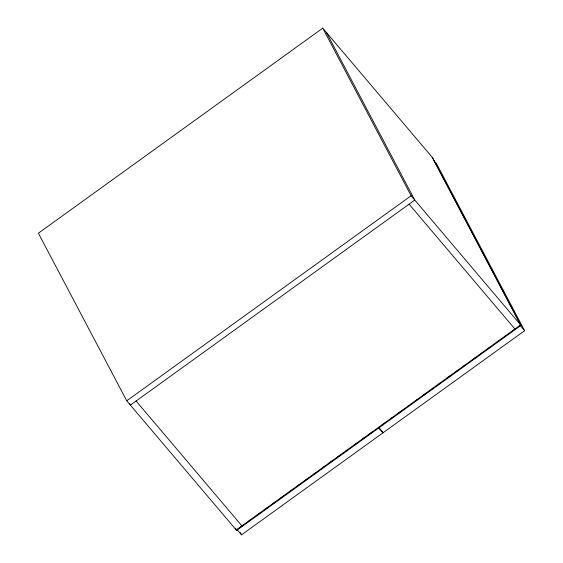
<?xml version="1.0" encoding="UTF-8"?>
<svg xmlns="http://www.w3.org/2000/svg" width="563" height="563" viewBox="0 0 563 563"><rect width="100%" height="100%" fill="white"/><g stroke="black" fill="none" stroke-linecap="round" stroke-linejoin="round"><path stroke-width="0.84" d="M322.754 28.15L38.383 233.209L126.745 400.8L236.622 530.445L520.993 325.386L432.63 157.795L322.754 28.15L411.117 195.741L520.993 325.386M126.745 400.8L411.117 195.741M239.88 527.517L243.441 524.948M248.431 521.352L251.274 519.297M256.264 515.701L259.825 513.139M264.096 510.057L267.657 507.488M272.64 503.892L275.49 501.837M280.473 498.248L284.034 495.679M289.016 492.083L291.866 490.028M296.849 486.432L299.699 484.377M304.682 480.788L308.243 478.219M313.232 474.623L316.075 472.568M321.065 468.979L323.915 466.924M328.898 463.328L332.459 460.759M337.441 457.163L340.291 455.108M345.274 451.519L348.124 449.464M353.817 445.354L356.668 443.299M361.657 439.703L364.5 437.655M369.49 434.059L372.333 432.004M381.988 425.044L384.839 422.989M390.532 418.879L392.671 417.338M398.365 413.235L402.644 410.153M407.626 406.556L409.048 405.529M414.748 401.419L416.88 399.885M422.581 395.775L426.853 392.692M431.835 389.096L433.264 388.069M438.957 383.966L441.096 382.425M446.79 378.315L451.062 375.232M456.051 371.636L457.473 370.609M463.173 366.506L465.305 364.965M472.427 359.827L475.278 357.772M480.26 354.183L481.689 353.156M487.382 349.046L489.521 347.505M496.636 342.367L499.487 340.312M504.476 336.723L505.898 335.696M511.591 331.586L513.73 330.045M237.037 529.565L241.513 534.85L524.617 330.706L436.698 163.953L433.897 160.652M520.142 325.421L524.617 330.706M409.09 204.165L515.307 329.489M378.744 427.38L383.22 432.665M378.427 427.613L382.903 432.891M136.098 401.018L242.308 526.342M432.222 157.316L520.585 324.907L236.214 529.966L235.397 528.411M326.413 32.471L414.776 200.069L130.412 405.121L129.589 403.572M240.281 532.521L241.513 534.85M235.397 528.115L236.622 530.445"/></g></svg>
